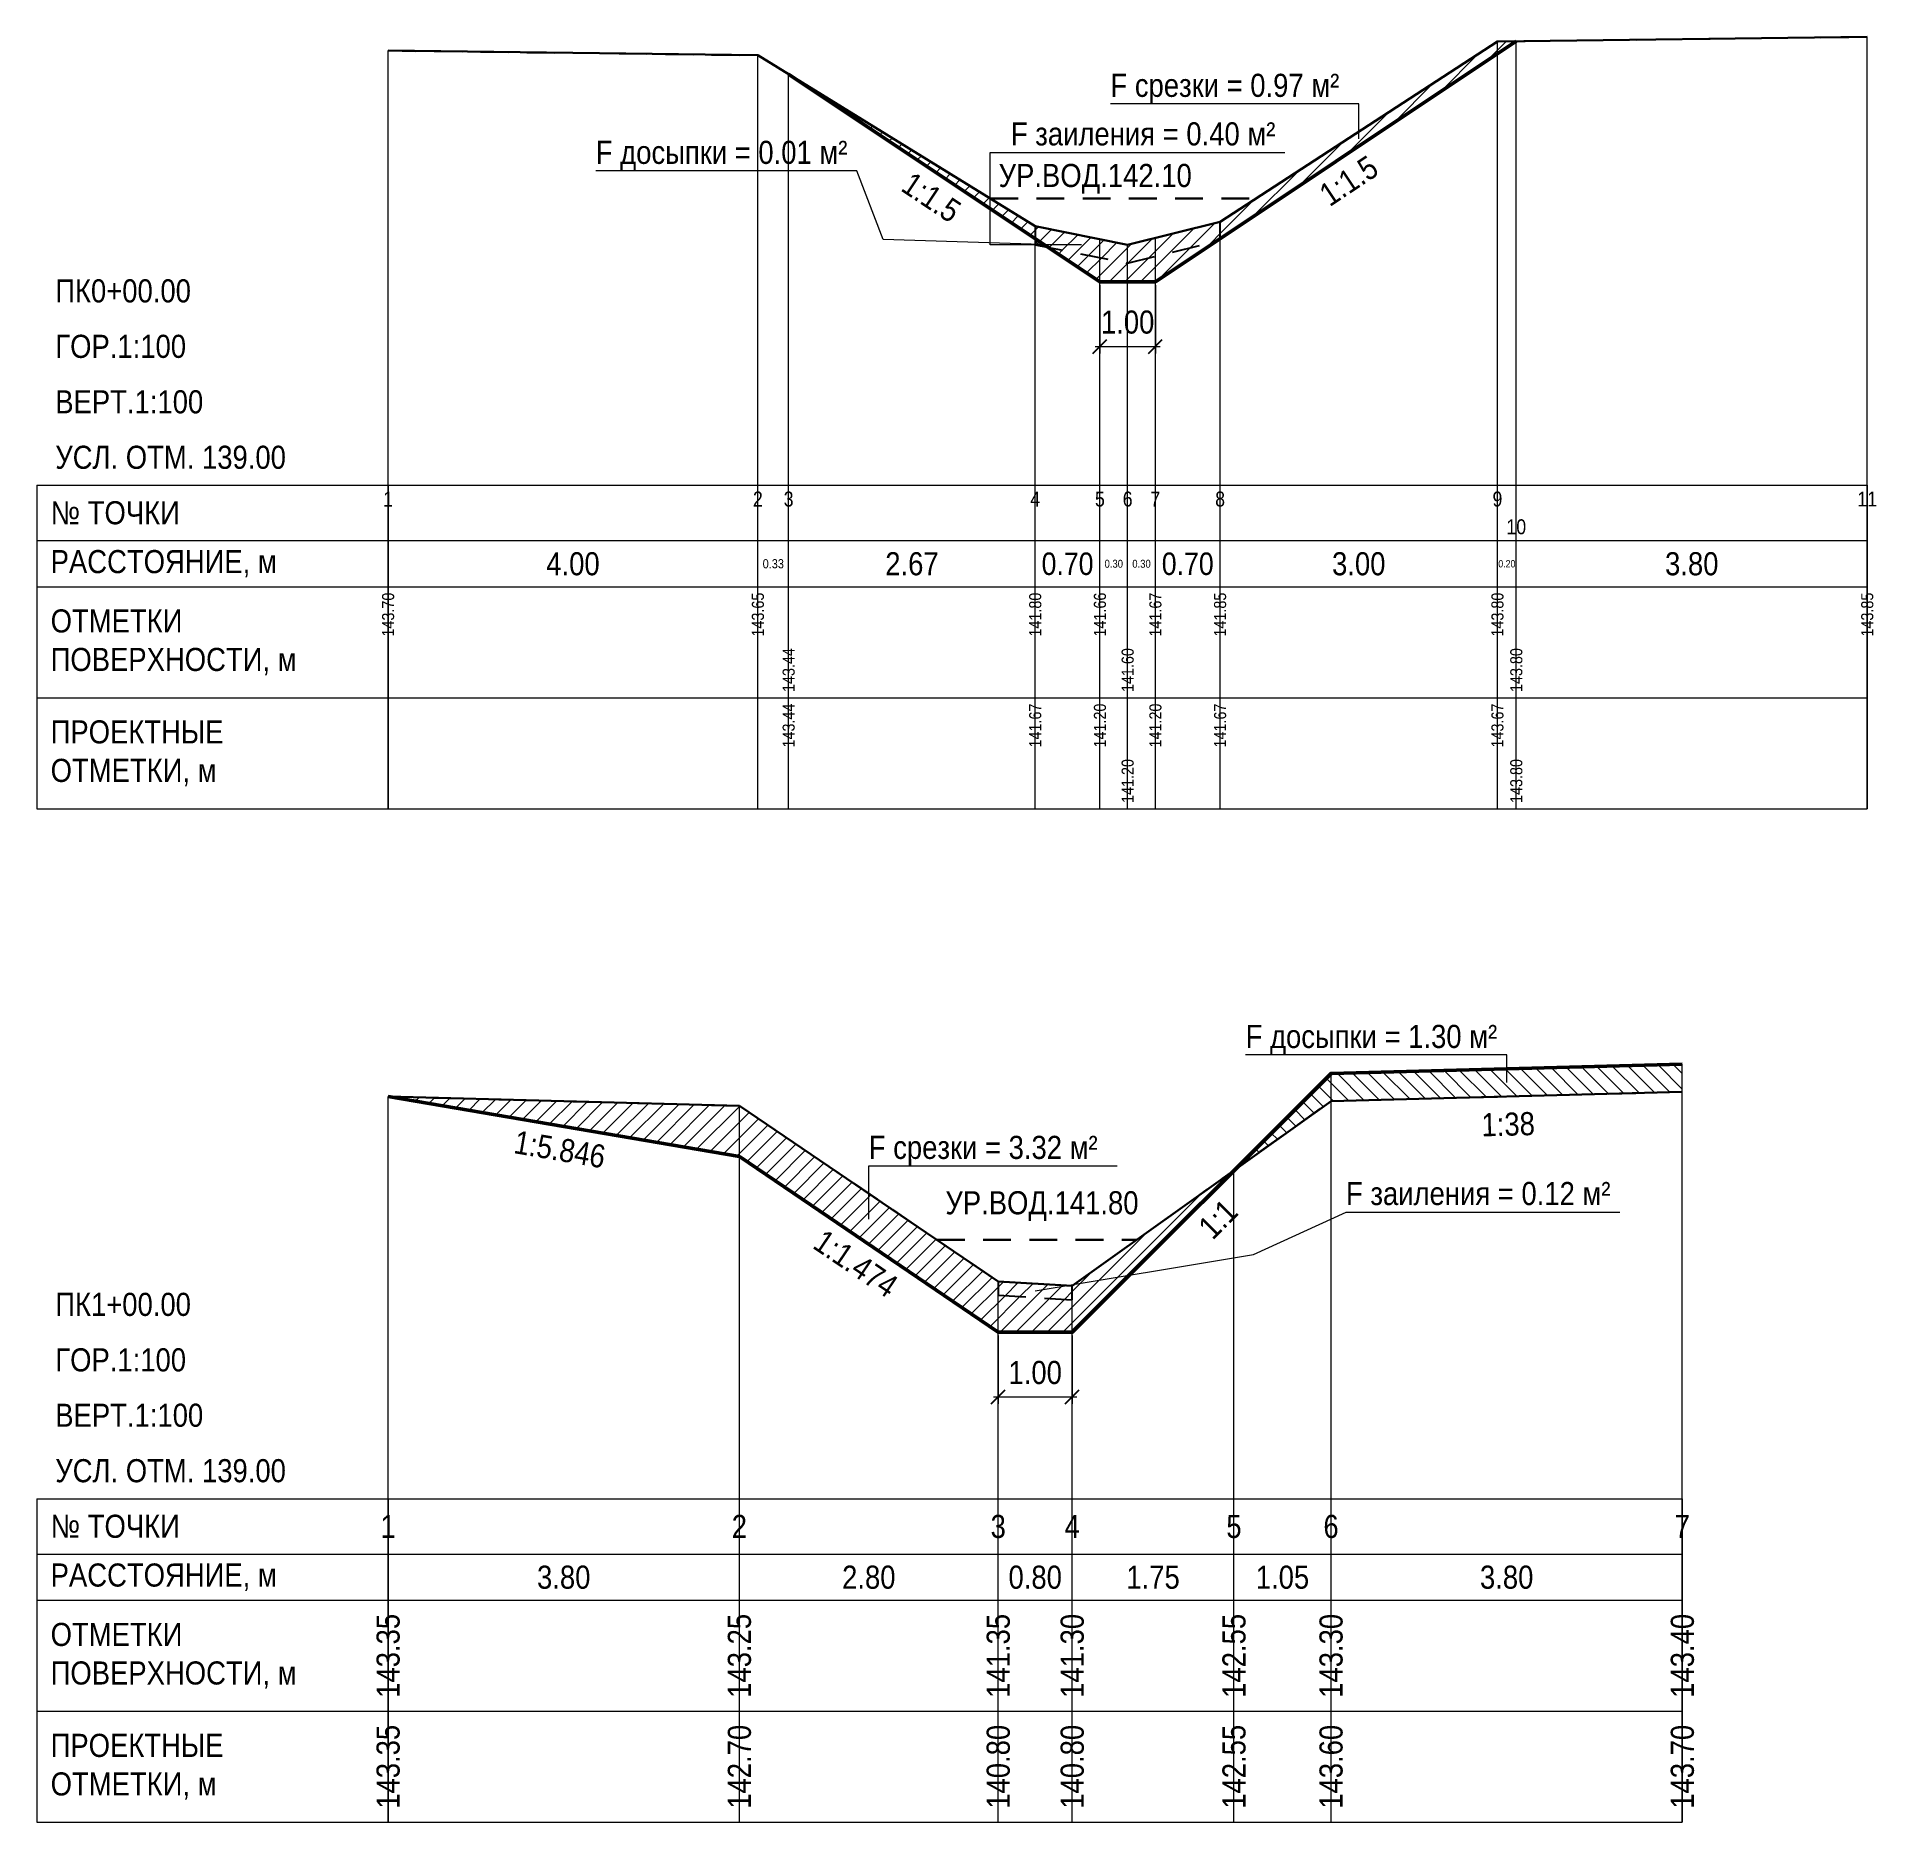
# Model space of a CAD drawing. Header units: metres. Extents: x -3.8 to 16.1, y -14.5 to 4.8.
import ezdxf
from ezdxf.enums import TextEntityAlignment as Align

# ---------------------------------------------------------------- set-up
doc = ezdxf.new("R2010")
doc.units = ezdxf.units.M
doc.linetypes.add('PROF_DASH', pattern=[2, 1.2, -0.8])
for name, color, linetype in [('PROF_CLEANED', 7, 'Continuous'), ('PROF_CUT_HATCH', 7, 'Continuous'), ('PROF_DIMENSION', 7, 'Continuous'), ('PROF_EXISTING', 7, 'Continuous'), ('PROF_FILL_HATCH', 7, 'Continuous'), ('PROF_GRID', 7, 'Continuous'), ('PROF_LEADER', 7, 'Continuous'), ('PROF_ORD', 7, 'Continuous'), ('PROF_PROJECT', 7, 'Continuous'), ('PROF_SILT_HATCH', 7, 'Continuous'), ('PROF_TEXT', 7, 'Continuous'), ('PROF_WATER', 7, 'Continuous')]:
    doc.layers.add(name, color=color, linetype=linetype)
doc.styles.add('PROF_DIM_TEXT_0_85', font='Arial.ttf', dxfattribs={"width": 0.85})
doc.styles.get("Standard").update_dxf_attribs({"font": 'Arial.ttf'})
doc.dimstyles.get("Standard").update_dxf_attribs({"dimtxt": 2.5, "dimasz": 2.5, "dimexe": 1.25, "dimexo": 0.625, "dimtad": 1, "dimcen": 2.5, "dimazin": 3, "dimtfac": 1, "dimtmove": 0, "dimatfit": 3})
pattern_1 = [(45, (0, 0), (-0.0848528, 0.0848528), [])]

msp = doc.modelspace()

# ---------------------------------------------------------------- hatches: boundary and pattern name
at = {"layer": 'PROF_CUT_HATCH', "lineweight": 9}
h = msp.add_hatch(dxfattribs=at)
h.set_pattern_fill('_USER', color=1, angle=45, style=0, pattern_type=0)
h.set_pattern_definition(pattern_1)
h.paths.add_polyline_path([(9, 2.667), (12, 4.667), (12.204, 4.803), (12, 4.8), (9, 2.85)])
h = msp.add_hatch(dxfattribs=at)
h.set_pattern_fill('_USER', color=1, angle=45, style=0, pattern_type=0)
h.set_pattern_definition(pattern_1)
h.paths.add_polyline_path([(4.333, 4.444), (7, 2.667), (7, 2.8)])
h = msp.add_hatch(dxfattribs=at)
h.set_pattern_fill('_USER', color=1, angle=45, style=0, pattern_type=0)
h.set_pattern_definition(pattern_1)
h.paths.add_polyline_path([(7.143, 2.571), (7.7, 2.2), (8, 2.2), (8.3, 2.2), (8.96, 2.64), (8.3, 2.475), (8, 2.4), (7.7, 2.46)])
h = msp.add_hatch(dxfattribs=at)
h.set_pattern_fill('_USER', color=1, angle=45, style=0, pattern_type=0)
h.set_pattern_definition(pattern_1)
h.paths.add_polyline_path([(0, -6.613), (3.8, -7.263), (6.6, -9.162), (7.4, -9.162), (9.15, -7.412), (7.4, -8.662), (7.4, -8.812), (6.6, -8.763), (6.6, -8.613), (3.8, -6.713)])
at = {"layer": 'PROF_FILL_HATCH', "lineweight": 9}
h = msp.add_hatch(dxfattribs=at)
h.set_pattern_fill('_USER', color=3, angle=135, style=0, pattern_type=0)
h.set_pattern_definition([(135, (-0, 0), (-0.01904762, -0.01904762), [])])
h.paths.add_polyline_path([(7, 2.6), (7.143, 2.571), (7, 2.667)])
h = msp.add_hatch(dxfattribs=at)
h.set_pattern_fill('_USER', color=3, angle=135, style=0, pattern_type=0)
h.set_pattern_definition([(135, (-0, 0), (-0.01111111, -0.01111111), [])])
h.paths.add_polyline_path([(8.96, 2.64), (9, 2.65), (9, 2.667)])
h = msp.add_hatch(dxfattribs=at)
h.set_pattern_fill('_USER', color=3, angle=135, style=0, pattern_type=0)
h.set_pattern_definition([(135, (-0, 0), (-0.0848528, -0.0848528), [])])
h.paths.add_polyline_path([(9.15, -7.412), (10.2, -6.662), (14, -6.562), (14, -6.263), (10.2, -6.363)])
at = {"layer": 'PROF_SILT_HATCH', "lineweight": 9}
h = msp.add_hatch(dxfattribs=at)
h.set_pattern_fill('_USER', color=30, angle=45, style=0, pattern_type=0)
h.set_pattern_definition(pattern_1)
h.paths.add_polyline_path([(7, 2.6), (8, 2.4), (9, 2.65), (9, 2.85), (8, 2.6), (7, 2.8)])
h = msp.add_hatch(dxfattribs=at)
h.set_pattern_fill('_USER', color=30, angle=45, style=0, pattern_type=0)
h.set_pattern_definition(pattern_1)
h.paths.add_polyline_path([(6.6, -8.763), (7.4, -8.812), (7.4, -8.662), (6.6, -8.613)])

# ---------------------------------------------------------------- linework, layer by layer
at = {"layer": 'PROF_CLEANED', "color": 30, "linetype": 'PROF_DASH', "lineweight": 25, "ltscale": 0.25}
for points in [[(0, 4.7), (4, 4.65), (7, 2.8), (7, 2.6), (8, 2.4), (9, 2.65), (9, 2.85), (12, 4.8), (16, 4.85)], [(0, -6.613), (3.8, -6.713), (6.6, -8.613), (6.6, -8.763), (7.4, -8.812), (7.4, -8.662), (10.2, -6.662), (14, -6.562)]]:
    msp.add_lwpolyline(points, dxfattribs=at)
at = {"layer": 'PROF_EXISTING', "color": 7, "lineweight": 30}
for points in [[(0, 4.7), (4, 4.65), (7, 2.8), (8, 2.6), (9, 2.85), (12, 4.8), (16, 4.85)], [(0, -6.613), (3.8, -6.713), (6.6, -8.613), (7.4, -8.662), (10.2, -6.662), (14, -6.562)]]:
    msp.add_lwpolyline(points, dxfattribs=at)
at = {"layer": 'PROF_GRID', "color": 8, "lineweight": 18}
for points in [[(-3.8, 0), (16, 0)], [(-3.8, 0), (-3.8, -3.5)], [(0, 0), (0, -3.5)], [(16, 0), (16, -3.5)], [(-3.8, -0.6), (16, -0.6)], [(-3.8, -1.1), (16, -1.1)], [(-3.8, -2.3), (16, -2.3)], [(-3.8, -3.5), (16, -3.5)], [(-3.8, -10.963), (14, -10.963)], [(-3.8, -10.963), (-3.8, -14.463)], [(0, -10.963), (0, -14.463)], [(14, -10.963), (14, -14.463)], [(-3.8, -11.562), (14, -11.562)], [(-3.8, -12.062), (14, -12.062)], [(-3.8, -13.263), (14, -13.263)], [(-3.8, -14.463), (14, -14.463)]]:
    msp.add_lwpolyline(points, dxfattribs=at)
at = {"layer": 'PROF_LEADER', "color": 1, "lineweight": 18}
for points in [[(10.5, 3.746), (10.5, 4.125), (7.814, 4.125)], [(5.2, -7.938), (5.2, -7.363), (7.886, -7.363)]]:
    msp.add_lwpolyline(points, dxfattribs=at)
at = {"layer": 'PROF_LEADER', "color": 30, "lineweight": 18}
for points in [[(7.5, 2.6), (6.514, 2.6), (6.514, 3.6), (6.737, 3.6), (9.7, 3.6)], [(7, -8.713), (9.361, -8.323), (10.362, -7.862), (13.325, -7.862)]]:
    msp.add_lwpolyline(points, dxfattribs=at)
at = {"layer": 'PROF_LEADER', "color": 3, "lineweight": 18}
for points in [[(7.071, 2.602), (5.356, 2.658), (5.071, 3.4), (2.247, 3.4)], [(12.1, -6.463), (12.1, -6.163), (9.276, -6.163)]]:
    msp.add_lwpolyline(points, dxfattribs=at)
at = {"layer": 'PROF_ORD', "color": 8, "lineweight": 18}
for points in [[(12, -3.5), (12, 4.8)], [(12.204, -3.5), (12.204, 4.803)], [(16, -3.5), (16, 4.85)], [(0, -3.5), (0, 4.7)], [(4, -3.5), (4, 4.65)], [(4.333, -3.5), (4.333, 4.444)], [(7, -3.5), (7, 2.8)], [(9, -3.5), (9, 2.85)], [(7.7, -3.5), (7.7, 2.66)], [(8, -3.5), (8, 2.6)], [(8.3, -3.5), (8.3, 2.675)], [(10.2, -14.463), (10.2, -6.363)], [(14, -14.463), (14, -6.263)], [(0, -14.463), (0, -6.613)], [(3.8, -14.463), (3.8, -6.713)], [(9.15, -14.463), (9.15, -7.412)], [(6.6, -14.463), (6.6, -8.613)], [(7.4, -14.463), (7.4, -8.662)]]:
    msp.add_lwpolyline(points, dxfattribs=at)
at = {"layer": 'PROF_PROJECT', "color": 1, "lineweight": 50}
for points in [[(4.333, 4.444), (7.7, 2.2), (8.3, 2.2), (12.204, 4.803)], [(0, -6.613), (3.8, -7.263), (6.6, -9.162), (7.4, -9.162), (10.2, -6.363), (14, -6.263)]]:
    msp.add_lwpolyline(points, dxfattribs=at)
at = {"layer": 'PROF_WATER', "color": 5, "linetype": 'PROF_DASH', "lineweight": 30, "ltscale": 0.25}
for points in [[(6.514, 3.1), (9.385, 3.1)], [(5.937, -8.162), (8.1, -8.162)]]:
    msp.add_lwpolyline(points, dxfattribs=at)

# ---------------------------------------------------------------- texts
at = {"layer": 'PROF_TEXT', "color": 1, "lineweight": 18, "width": 0.85}
for s, p in [('F срезки = 0.97 м²', (7.814, 4.325)), ('F срезки = 3.32 м²', (5.2, -7.163))]:
    msp.add_text(s, height=0.25, dxfattribs=at).set_placement(p, align=Align.MIDDLE_LEFT)
at = {"layer": 'PROF_TEXT', "color": 30, "lineweight": 18, "width": 0.85}
for s, p in [('F заиления = 0.40 м²', (6.737, 3.8)), ('F заиления = 0.12 м²', (10.362, -7.662))]:
    msp.add_text(s, height=0.25, dxfattribs=at).set_placement(p, align=Align.MIDDLE_LEFT)
at = {"layer": 'PROF_TEXT', "color": 3, "lineweight": 18, "width": 0.85}
for s, p in [('F досыпки = 0.01 м²', (2.247, 3.6)), ('F досыпки = 1.30 м²', (9.276, -5.963))]:
    msp.add_text(s, height=0.25, dxfattribs=at).set_placement(p, align=Align.MIDDLE_LEFT)
at = {"layer": 'PROF_TEXT', "color": 5, "lineweight": 18, "width": 0.85}
for s, p in [('УР.ВОД.142.10', (7.649, 3.35)), ('УР.ВОД.141.80', (7.073, -7.762))]:
    msp.add_text(s, height=0.25, dxfattribs=at).set_placement(p, align=Align.MIDDLE_CENTER)
at = {"layer": 'PROF_TEXT', "color": 1, "lineweight": 18, "width": 0.85}
for s, height, rotation, p in [('1:1.5', 0.25, 33.6901, (10.391, 3.293)), ('1:1.5', 0.25, -33.6901, (5.878, 3.114)), ('143.44', 0.1307, 90, (4.333, -2.6)), ('141.67', 0.1307, 90, (7, -2.6)), ('141.20', 0.1307, 90, (7.7, -2.6)), ('141.20', 0.1307, 90, (8.3, -2.6)), ('141.67', 0.1307, 90, (9, -2.6)), ('143.67', 0.1307, 90, (12, -2.6)), ('141.20', 0.1307, 90, (8, -3.2)), ('143.80', 0.1307, 90, (12.204, -3.2)), ('1:38', 0.25, 1.5074, (12.116, -6.912)), ('1:5.846', 0.25, -9.7067, (1.858, -7.184)), ('1:1', 0.25, 45, (8.977, -7.939)), ('1:1.474', 0.25, -34.1597, (5.06, -8.419)), ('143.35', 0.25, 90, (0, -13.863)), ('142.70', 0.25, 90, (3.8, -13.863)), ('140.80', 0.25, 90, (6.6, -13.863)), ('140.80', 0.25, 90, (7.4, -13.863)), ('142.55', 0.25, 90, (9.15, -13.863)), ('143.60', 0.25, 90, (10.2, -13.863)), ('143.70', 0.25, 90, (14, -13.863))]:
    msp.add_text(s, height=height, rotation=rotation, dxfattribs=at).set_placement(p, align=Align.MIDDLE_CENTER)
at = {"layer": 'PROF_TEXT', "color": 7, "lineweight": 18, "width": 0.85}
for s, height, p in [('1', 0.162, (0, -0.15)), ('2', 0.162, (4, -0.15)), ('3', 0.162, (4.333, -0.15)), ('4', 0.162, (7, -0.15)), ('5', 0.162, (7.7, -0.15)), ('6', 0.162, (8, -0.15)), ('7', 0.162, (8.3, -0.15)), ('8', 0.162, (9, -0.15)), ('9', 0.162, (12, -0.15)), ('11', 0.1615, (16, -0.15)), ('10', 0.1615, (12.204, -0.45)), ('4.00', 0.25, (2, -0.85)), ('2.67', 0.25, (5.667, -0.85)), ('0.70', 0.2431, (7.35, -0.85)), ('0.70', 0.2431, (8.65, -0.85)), ('3.00', 0.25, (10.5, -0.85)), ('3.80', 0.25, (14.102, -0.85)), ('0.33', 0.0993, (4.167, -0.85)), ('0.30', 0.0863, (7.85, -0.85)), ('0.30', 0.0863, (8.15, -0.85)), ('0.20', 0.08, (12.102, -0.85)), ('1', 0.25, (0, -11.263)), ('2', 0.25, (3.8, -11.263)), ('3', 0.25, (6.6, -11.263)), ('4', 0.25, (7.4, -11.263)), ('5', 0.25, (9.15, -11.263)), ('6', 0.25, (10.2, -11.263)), ('7', 0.25, (14, -11.263)), ('3.80', 0.25, (1.9, -11.812)), ('2.80', 0.25, (5.2, -11.812)), ('0.80', 0.25, (7, -11.812)), ('1.75', 0.25, (8.275, -11.812)), ('1.05', 0.25, (9.675, -11.812)), ('3.80', 0.25, (12.1, -11.812))]:
    msp.add_text(s, height=height, dxfattribs=at).set_placement(p, align=Align.MIDDLE_CENTER)
for s, height, p in [('143.70', 0.1307, (0, -1.4)), ('143.65', 0.1307, (4, -1.4)), ('141.80', 0.1307, (7, -1.4)), ('141.66', 0.1307, (7.7, -1.4)), ('141.67', 0.1307, (8.3, -1.4)), ('141.85', 0.1307, (9, -1.4)), ('143.80', 0.1307, (12, -1.4)), ('143.85', 0.1307, (16, -1.4)), ('143.44', 0.1307, (4.333, -2)), ('141.60', 0.1307, (8, -2)), ('143.80', 0.1307, (12.204, -2)), ('143.35', 0.25, (0, -12.663)), ('143.25', 0.25, (3.8, -12.663)), ('141.35', 0.25, (6.6, -12.663)), ('141.30', 0.25, (7.4, -12.663)), ('142.55', 0.25, (9.15, -12.663)), ('143.30', 0.25, (10.2, -12.663)), ('143.40', 0.25, (14, -12.663))]:
    msp.add_text(s, height=height, rotation=90, dxfattribs=at).set_placement(p, align=Align.MIDDLE_CENTER)
at = {"layer": 'PROF_TEXT', "color": 7, "lineweight": 18, "char_height": 0.25, "attachment_point": 4}
for s, insert, width in [('{\\W0.85;\\pxql;ПК0+00.00}', (-3.6, 2.1), 3.6), ('{\\W0.85;\\pxql;ГОР.1:100}', (-3.6, 1.5), 3.6), ('{\\W0.85;\\pxql;ВЕРТ.1:100}', (-3.6, 0.9), 3.6), ('{\\W0.85;\\pxql;УСЛ. ОТМ. 139.00}', (-3.6, 0.3), 3.6), ('{\\W0.85;\\pxql;№ ТОЧКИ}', (-3.65, -0.3), 3.5), ('{\\W0.85;\\pxql;РАССТОЯНИЕ, м}', (-3.65, -0.85), 3.5), ('{\\W0.85;\\pxql;ОТМЕТКИ\\PПОВЕРХНОСТИ, м}', (-3.65, -1.7), 3.5), ('{\\W0.85;\\pxql;ПРОЕКТНЫЕ\\PОТМЕТКИ, м}', (-3.65, -2.9), 3.5), ('{\\W0.85;\\pxql;ПК1+00.00}', (-3.6, -8.863), 3.6), ('{\\W0.85;\\pxql;ГОР.1:100}', (-3.6, -9.463), 3.6), ('{\\W0.85;\\pxql;ВЕРТ.1:100}', (-3.6, -10.062), 3.6), ('{\\W0.85;\\pxql;УСЛ. ОТМ. 139.00}', (-3.6, -10.662), 3.6), ('{\\W0.85;\\pxql;№ ТОЧКИ}', (-3.65, -11.263), 3.5), ('{\\W0.85;\\pxql;РАССТОЯНИЕ, м}', (-3.65, -11.812), 3.5), ('{\\W0.85;\\pxql;ОТМЕТКИ\\PПОВЕРХНОСТИ, м}', (-3.65, -12.663), 3.5), ('{\\W0.85;\\pxql;ПРОЕКТНЫЕ\\PОТМЕТКИ, м}', (-3.65, -13.863), 3.5)]:
    msp.add_mtext(s, dxfattribs=dict(at, insert=insert, width=width))

# ---------------------------------------------------------------- dimensions: what is measured, and where the dimension line sits
at = {"layer": 'PROF_DIMENSION', "color": 1, "lineweight": 18}
for base, p1, p2 in [((7.7, 1.5), (7.7, 2.2), (8.3, 2.2)), ((6.6, -9.862), (6.6, -9.162), (7.4, -9.162))]:
    msp.add_linear_dim(base=base, p1=p1, p2=p2, dimstyle='Standard', override={"dimscale": 1, "dimtxt": 0.25, "dimasz": 0.15, "dimexe": 0.075, "dimexo": 0.0375, "dimgap": 0.0625, "dimtad": 1, "dimjust": 0, "dimtih": 1, "dimtoh": 1, "dimdec": 2, "dimlfac": 1, "dimrnd": 0, "dimzin": 0, "dimdsep": 46, "dimlunit": 2, "dimtxsty": 'PROF_DIM_TEXT_0_85', "dimtsz": 0.075, "dimdle": 0.05, "dimclrd": 1, "dimclre": 1, "dimclrt": 1, "dimtix": 0, "dimtofl": 1, "dimtmove": 2, "dimatfit": 3, "dimlwd": 18, "dimlwe": 18}, dxfattribs=at).render()

doc.saveas('drawing.dxf')
